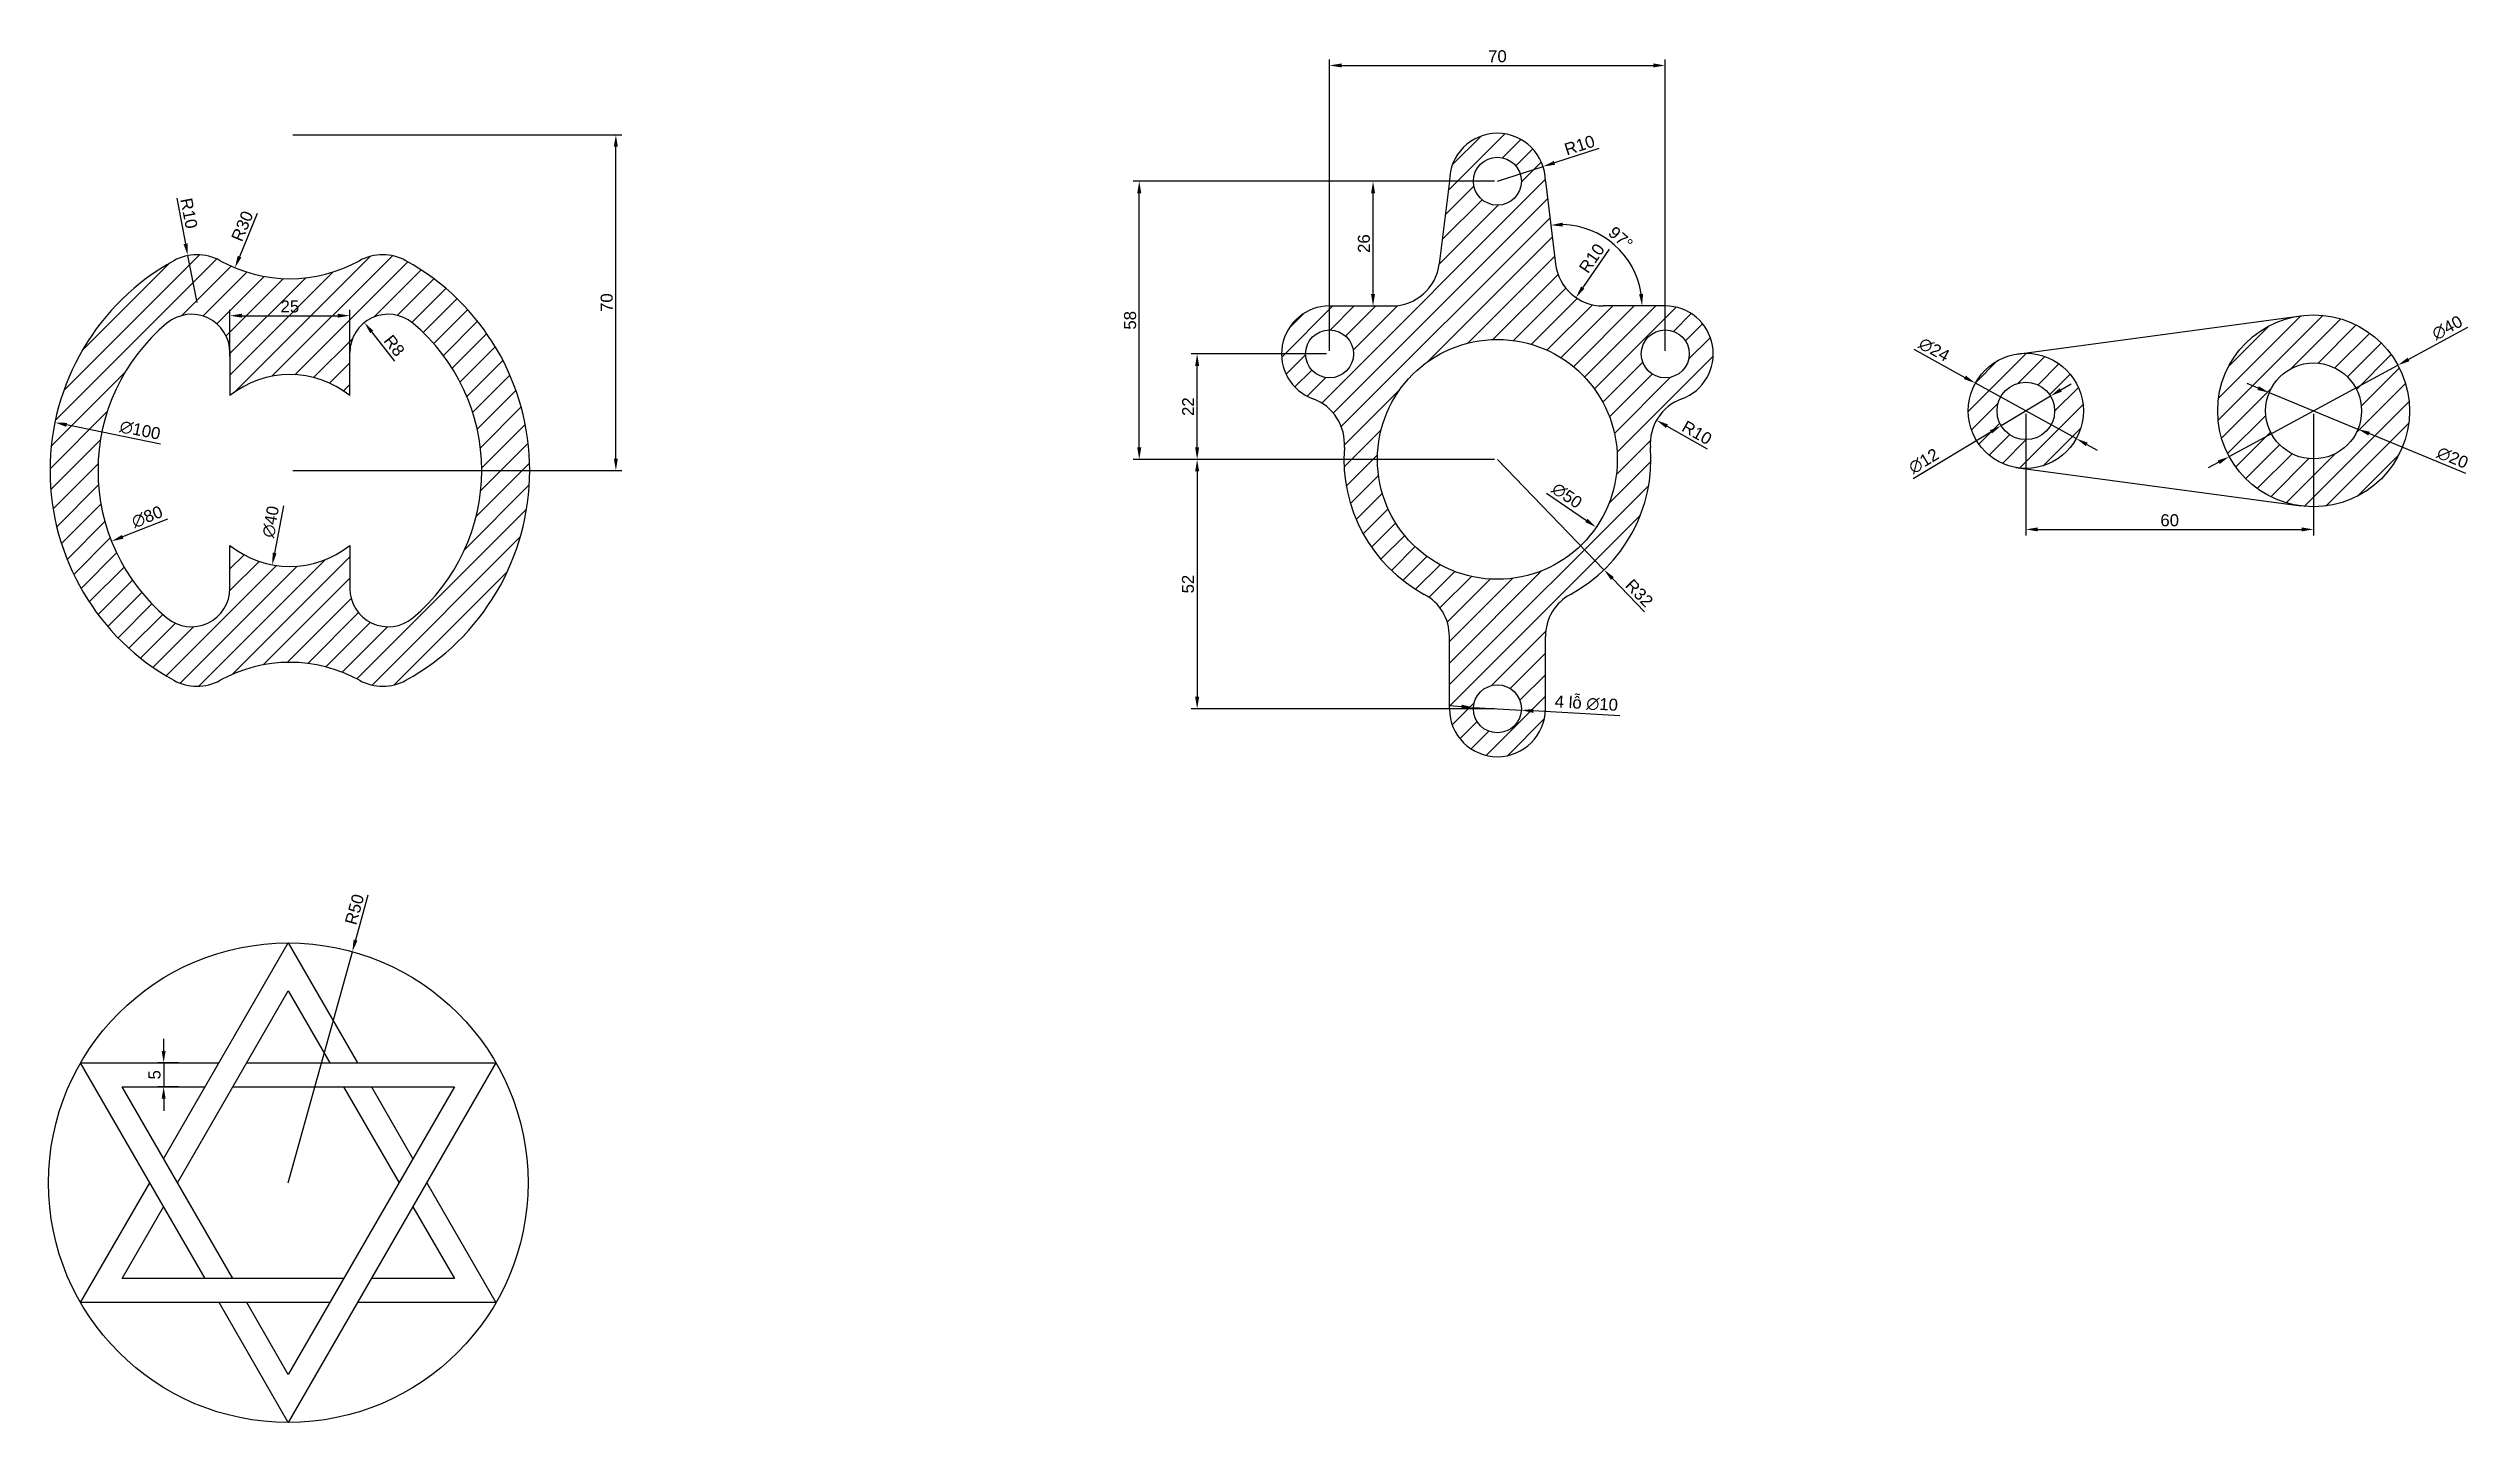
# Model space of a CAD drawing. Header units: millimetres. Extents: x 1649 to 2154, y 3749 to 4036.
import ezdxf

# ---------------------------------------------------------------- set-up
doc = ezdxf.new("R2010")
doc.units = ezdxf.units.MM
doc.styles.get("Standard").update_dxf_attribs({"font": 'arial.ttf'})
doc.dimstyles.new('ISO-25', dxfattribs={"dimtxt": 2.5, "dimasz": 2.5, "dimexe": 1.25, "dimexo": 0.625, "dimtad": 1, "dimtxsty": 'Standard', "dimcen": 2.5, "dimadec": 0, "dimazin": 0, "dimtfac": 1, "dimtmove": 0, "dimatfit": 3, "dimfxl": 0, "dimarcsym": 0})

# ---------------------------------------------------------------- blocks, each defined once
blk = doc.blocks.new('*D1')
at = {"color": 0, "lineweight": -2, "transparency": 16777216}
blk.add_line((1692.52, 4001.47), (1688.81, 3992.49), dxfattribs=at)
at = {"color": 0, "transparency": 16777216}
blk.add_solid([(1688.43, 3992.65), (1689.2, 3992.33), (1687.86, 3990.18)], dxfattribs=at)
at = {"layer": 'Defpoints', "color": 0, "transparency": 16777216}
for p in [(1699.31, 4017.91), (1687.86, 3990.18)]:
    blk.add_point(p, dxfattribs=at)
at = {"color": 0, "transparency": 16777216, "insert": (1689.39, 3998.86), "char_height": 2.5, "attachment_point": 5, "rotation": 67.5562}
blk.add_mtext('R30', dxfattribs=at)
blk = doc.blocks.new('*D2')
at = {"color": 0, "lineweight": -2, "transparency": 16777216}
for p, q in [((1675.71, 4004.71), (1677.56, 3995.18)), ((1679.95, 3982.91), (1678.04, 3992.72))]:
    blk.add_line(p, q, dxfattribs=at)
at = {"color": 0, "transparency": 16777216}
blk.add_solid([(1677.97, 3995.26), (1677.15, 3995.1), (1678.04, 3992.72)], dxfattribs=at)
at = {"layer": 'Defpoints', "color": 0, "transparency": 16777216}
for p in [(1678.04, 3992.72), (1679.95, 3982.91)]:
    blk.add_point(p, dxfattribs=at)
at = {"color": 0, "transparency": 16777216, "insert": (1678.26, 4001.54), "char_height": 2.5, "attachment_point": 5, "rotation": 281.005}
blk.add_mtext('R10', dxfattribs=at)
blk = doc.blocks.new('*D3')
at = {"color": 0, "lineweight": -2, "transparency": 16777216}
blk.add_line((1721.23, 3970.69), (1716.4, 3976.79), dxfattribs=at)
at = {"color": 0, "transparency": 16777216}
blk.add_solid([(1716.72, 3977.05), (1716.07, 3976.53), (1714.85, 3978.75)], dxfattribs=at)
at = {"layer": 'Defpoints', "color": 0, "transparency": 16777216}
for p in [(1714.85, 3978.75), (1719.81, 3972.48)]:
    blk.add_point(p, dxfattribs=at)
at = {"color": 0, "transparency": 16777216, "insert": (1721.08, 3973.94), "char_height": 2.5, "attachment_point": 5, "rotation": 308.3639}
blk.add_mtext('R8', dxfattribs=at)
blk = doc.blocks.new('*D4')
at = {"color": 0, "lineweight": -2, "transparency": 16777216}
for p, q in [((1686.81, 3971.67), (1686.81, 3981.44)), ((1711.81, 3971.67), (1711.81, 3981.44)), ((1689.31, 3980.19), (1709.31, 3980.19))]:
    blk.add_line(p, q, dxfattribs=at)
at = {"color": 0, "transparency": 16777216}
for points in [[(1689.31, 3980.61), (1689.31, 3979.78), (1686.81, 3980.19)], [(1709.31, 3980.61), (1709.31, 3979.78), (1711.81, 3980.19)]]:
    blk.add_solid(points, dxfattribs=at)
at = {"layer": 'Defpoints', "color": 0, "transparency": 16777216}
for p in [(1711.81, 3980.19), (1686.81, 3971.04), (1711.81, 3971.04)]:
    blk.add_point(p, dxfattribs=at)
at = {"color": 0, "transparency": 16777216, "insert": (1699.31, 3982.1), "char_height": 2.5, "attachment_point": 5}
blk.add_mtext('25', dxfattribs=at)
blk = doc.blocks.new('*D5')
at = {"color": 0, "lineweight": -2, "transparency": 16777216}
for p, q in [((1699.94, 4017.91), (1768.53, 4017.91)), ((1767.28, 3950.41), (1767.28, 4015.41)), ((1699.94, 3947.91), (1768.53, 3947.91))]:
    blk.add_line(p, q, dxfattribs=at)
at = {"color": 0, "transparency": 16777216}
for points in [[(1766.86, 4015.41), (1767.7, 4015.41), (1767.28, 4017.91)], [(1766.86, 3950.41), (1767.7, 3950.41), (1767.28, 3947.91)]]:
    blk.add_solid(points, dxfattribs=at)
at = {"layer": 'Defpoints', "color": 0, "transparency": 16777216}
for p in [(1699.31, 4017.91), (1767.28, 4017.91), (1699.31, 3947.91)]:
    blk.add_point(p, dxfattribs=at)
at = {"color": 0, "transparency": 16777216, "insert": (1765.38, 3982.91), "char_height": 2.5, "attachment_point": 5, "rotation": 90}
blk.add_mtext('70', dxfattribs=at)
blk = doc.blocks.new('*D6')
at = {"color": 0, "lineweight": -2, "transparency": 16777216}
blk.add_line((1697.95, 3940.57), (1696.12, 3930.7), dxfattribs=at)
at = {"color": 0, "transparency": 16777216}
blk.add_solid([(1695.71, 3930.78), (1696.53, 3930.62), (1695.66, 3928.24)], dxfattribs=at)
at = {"layer": 'Defpoints', "color": 0, "transparency": 16777216}
for p in [(1702.96, 3967.57), (1695.66, 3928.24)]:
    blk.add_point(p, dxfattribs=at)
at = {"color": 0, "transparency": 16777216, "insert": (1695.33, 3937.23), "char_height": 2.5, "attachment_point": 5, "rotation": 79.4943}
blk.add_mtext('∅40', dxfattribs=at)
blk = doc.blocks.new('*D7')
at = {"color": 0, "lineweight": -2, "transparency": 16777216}
blk.add_line((1673.79, 3937.78), (1664.45, 3934.08), dxfattribs=at)
at = {"color": 0, "transparency": 16777216}
blk.add_solid([(1664.3, 3934.47), (1664.61, 3933.69), (1662.13, 3933.16)], dxfattribs=at)
at = {"layer": 'Defpoints', "color": 0, "transparency": 16777216}
for p in [(1736.49, 3962.65), (1662.13, 3933.16)]:
    blk.add_point(p, dxfattribs=at)
at = {"color": 0, "transparency": 16777216, "insert": (1669.56, 3938.23), "char_height": 2.5, "attachment_point": 5, "rotation": 21.6336}
blk.add_mtext('∅80', dxfattribs=at)
blk = doc.blocks.new('*D8')
at = {"color": 0, "lineweight": -2, "transparency": 16777216}
blk.add_line((1672.33, 3953.42), (1652.77, 3957.42), dxfattribs=at)
at = {"color": 0, "transparency": 16777216}
blk.add_solid([(1652.86, 3957.83), (1652.69, 3957.01), (1650.32, 3957.92)], dxfattribs=at)
at = {"layer": 'Defpoints', "color": 0, "transparency": 16777216}
for p in [(1650.32, 3957.92), (1748.3, 3937.9)]:
    blk.add_point(p, dxfattribs=at)
at = {"color": 0, "transparency": 16777216, "insert": (1668.08, 3956.3), "char_height": 2.5, "attachment_point": 5, "rotation": 348.4506}
blk.add_mtext('∅100', dxfattribs=at)
blk = doc.blocks.new('*D9')
at = {"color": 0, "lineweight": -2, "transparency": 16777216}
blk.add_arc((1964.28, 3982.22), 16.96, 8.4512, 88.5488, dxfattribs=at)
at = {"color": 0, "transparency": 16777216}
for points in [[(1964.73, 3998.77), (1964.69, 3999.6), (1962.21, 3999.06)], [(1981.47, 3984.75), (1980.64, 3984.69), (1981.24, 3982.22)]]:
    blk.add_solid(points, dxfattribs=at)
at = {"layer": 'Defpoints', "color": 0, "transparency": 16777216}
for p in [(1961.09, 4008.22), (1978.61, 3991.3), (1963.2, 3991), (1973.12, 3982.22), (1986.09, 3982.22)]:
    blk.add_point(p, dxfattribs=at)
at = {"color": 0, "transparency": 16777216, "insert": (1976.78, 3996.35), "char_height": 2.5, "attachment_point": 5, "rotation": 318.5}
blk.add_mtext('97°', dxfattribs=at)
blk = doc.blocks.new('*D10')
at = {"color": 0, "lineweight": -2, "transparency": 16777216}
blk.add_line((1974.38, 3994.05), (1968.88, 3986.04), dxfattribs=at)
at = {"color": 0, "transparency": 16777216}
blk.add_solid([(1968.54, 3986.28), (1969.22, 3985.8), (1967.47, 3983.98)], dxfattribs=at)
at = {"layer": 'Defpoints', "color": 0, "transparency": 16777216}
for p in [(1973.12, 3992.22), (1967.47, 3983.98)]:
    blk.add_point(p, dxfattribs=at)
at = {"color": 0, "transparency": 16777216, "insert": (1970.77, 3992.15), "char_height": 2.5, "attachment_point": 5, "rotation": 55.5323}
blk.add_mtext('R10', dxfattribs=at)
blk = doc.blocks.new('*D11')
at = {"color": 0, "lineweight": -2, "transparency": 16777216}
blk.add_line((1994.89, 3952.35), (1986.44, 3957.15), dxfattribs=at)
at = {"color": 0, "transparency": 16777216}
blk.add_solid([(1986.65, 3957.51), (1986.23, 3956.78), (1984.27, 3958.38)], dxfattribs=at)
at = {"layer": 'Defpoints', "color": 0, "transparency": 16777216}
for p in [(1984.27, 3958.38), (1992.96, 3953.44)]:
    blk.add_point(p, dxfattribs=at)
at = {"color": 0, "transparency": 16777216, "insert": (1992.69, 3955.78), "char_height": 2.5, "attachment_point": 5, "rotation": 330.4095}
blk.add_mtext('R10', dxfattribs=at)
blk = doc.blocks.new('*D12')
at = {"color": 0, "lineweight": -2, "transparency": 16777216}
for p, q in [((1972.23, 4015.03), (1962.98, 4012.05)), ((1951.09, 4008.22), (1960.6, 4011.29))]:
    blk.add_line(p, q, dxfattribs=at)
at = {"color": 0, "transparency": 16777216}
blk.add_solid([(1962.86, 4012.45), (1963.11, 4011.66), (1960.6, 4011.29)], dxfattribs=at)
at = {"layer": 'Defpoints', "color": 0, "transparency": 16777216}
for p in [(1951.09, 4008.22), (1960.6, 4011.29)]:
    blk.add_point(p, dxfattribs=at)
at = {"color": 0, "transparency": 16777216, "insert": (1968.22, 4015.73), "char_height": 2.5, "attachment_point": 5, "rotation": 17.8408}
blk.add_mtext('R10', dxfattribs=at)
blk = doc.blocks.new('*D13')
at = {"color": 0, "lineweight": -2, "transparency": 16777216}
for p, q in [((1943.6, 3898.66), (1941.1, 3898.81)), ((1946.09, 3898.52), (1956.08, 3897.93)), ((1976.61, 3896.72), (1958.57, 3897.78))]:
    blk.add_line(p, q, dxfattribs=at)
at = {"color": 0, "transparency": 16777216}
for points in [[(1943.62, 3899.08), (1943.57, 3898.25), (1946.09, 3898.52)], [(1958.6, 3898.2), (1958.55, 3897.37), (1956.08, 3897.93)]]:
    blk.add_solid(points, dxfattribs=at)
at = {"layer": 'Defpoints', "color": 0, "transparency": 16777216}
for p in [(1946.09, 3898.52), (1956.08, 3897.93)]:
    blk.add_point(p, dxfattribs=at)
at = {"color": 0, "transparency": 16777216, "insert": (1969.63, 3899.33), "char_height": 2.5, "attachment_point": 5, "rotation": 356.6377}
blk.add_mtext('4 lỗ ∅10', dxfattribs=at)
blk = doc.blocks.new('*D14')
at = {"color": 0, "lineweight": -2, "transparency": 16777216}
blk.add_line((1961.35, 3943.17), (1969.63, 3937.48), dxfattribs=at)
at = {"color": 0, "transparency": 16777216}
blk.add_solid([(1969.87, 3937.83), (1969.4, 3937.14), (1971.69, 3936.07)], dxfattribs=at)
at = {"layer": 'Defpoints', "color": 0, "transparency": 16777216}
for p in [(1930.48, 3964.38), (1971.69, 3936.07)]:
    blk.add_point(p, dxfattribs=at)
at = {"color": 0, "transparency": 16777216, "insert": (1965.58, 3942.66), "char_height": 2.5, "attachment_point": 5, "rotation": 325.5189}
blk.add_mtext('∅50', dxfattribs=at)
blk = doc.blocks.new('*D15')
at = {"color": 0, "lineweight": -2, "transparency": 16777216}
for p, q in [((1951.09, 3950.22), (1973.31, 3927.2)), ((1981.79, 3918.43), (1975.05, 3925.41))]:
    blk.add_line(p, q, dxfattribs=at)
at = {"color": 0, "transparency": 16777216}
blk.add_solid([(1975.35, 3925.69), (1974.75, 3925.12), (1973.31, 3927.2)], dxfattribs=at)
at = {"layer": 'Defpoints', "color": 0, "transparency": 16777216}
for p in [(1951.09, 3950.22), (1973.31, 3927.2)]:
    blk.add_point(p, dxfattribs=at)
at = {"color": 0, "transparency": 16777216, "insert": (1980.66, 3922.34), "char_height": 2.5, "attachment_point": 5, "rotation": 314.0004}
blk.add_mtext('R32', dxfattribs=at)
blk = doc.blocks.new('*D16')
at = {"color": 0, "lineweight": -2, "transparency": 16777216}
for p, q in [((1950.46, 3950.22), (1887.23, 3950.22)), ((1888.48, 3947.72), (1888.48, 3900.72)), ((1950.46, 3898.22), (1887.23, 3898.22))]:
    blk.add_line(p, q, dxfattribs=at)
at = {"color": 0, "transparency": 16777216}
for points in [[(1888.06, 3947.72), (1888.9, 3947.72), (1888.48, 3950.22)], [(1888.06, 3900.72), (1888.9, 3900.72), (1888.48, 3898.22)]]:
    blk.add_solid(points, dxfattribs=at)
at = {"layer": 'Defpoints', "color": 0, "transparency": 16777216}
for p in [(1951.09, 3950.22), (1888.48, 3898.22), (1951.09, 3898.22)]:
    blk.add_point(p, dxfattribs=at)
at = {"color": 0, "transparency": 16777216, "insert": (1886.58, 3924.22), "char_height": 2.5, "attachment_point": 5, "rotation": 90}
blk.add_mtext('52', dxfattribs=at)
blk = doc.blocks.new('*D17')
at = {"color": 0, "lineweight": -2, "transparency": 16777216}
for p, q in [((1915.46, 3972.22), (1887.23, 3972.22)), ((1888.48, 3952.72), (1888.48, 3969.72)), ((1950.46, 3950.22), (1887.23, 3950.22))]:
    blk.add_line(p, q, dxfattribs=at)
at = {"color": 0, "transparency": 16777216}
for points in [[(1888.06, 3969.72), (1888.9, 3969.72), (1888.48, 3972.22)], [(1888.06, 3952.72), (1888.9, 3952.72), (1888.48, 3950.22)]]:
    blk.add_solid(points, dxfattribs=at)
at = {"layer": 'Defpoints', "color": 0, "transparency": 16777216}
for p in [(1888.48, 3972.22), (1916.09, 3972.22), (1951.09, 3950.22)]:
    blk.add_point(p, dxfattribs=at)
at = {"color": 0, "transparency": 16777216, "insert": (1886.6, 3961.22), "char_height": 2.5, "attachment_point": 5, "rotation": 90}
blk.add_mtext('22', dxfattribs=at)
blk = doc.blocks.new('*D18')
at = {"color": 0, "lineweight": -2, "transparency": 16777216}
for p, q in [((1950.46, 4008.22), (1923.91, 4008.22)), ((1925.16, 3984.72), (1925.16, 4005.72)), ((1920.31, 3982.22), (1926.41, 3982.22))]:
    blk.add_line(p, q, dxfattribs=at)
at = {"color": 0, "transparency": 16777216}
for points in [[(1924.74, 4005.72), (1925.58, 4005.72), (1925.16, 4008.22)], [(1924.74, 3984.72), (1925.58, 3984.72), (1925.16, 3982.22)]]:
    blk.add_solid(points, dxfattribs=at)
at = {"layer": 'Defpoints', "color": 0, "transparency": 16777216}
for p in [(1925.16, 4008.22), (1951.09, 4008.22), (1919.68, 3982.22)]:
    blk.add_point(p, dxfattribs=at)
at = {"color": 0, "transparency": 16777216, "insert": (1923.26, 3995.22), "char_height": 2.5, "attachment_point": 5, "rotation": 90}
blk.add_mtext('26', dxfattribs=at)
blk = doc.blocks.new('*D19')
at = {"color": 0, "lineweight": -2, "transparency": 16777216}
for p, q in [((1916.09, 3972.85), (1916.09, 4033.61)), ((1918.59, 4032.36), (1983.59, 4032.36)), ((1986.09, 3972.85), (1986.09, 4033.61))]:
    blk.add_line(p, q, dxfattribs=at)
at = {"color": 0, "transparency": 16777216}
for points in [[(1918.59, 4032.78), (1918.59, 4031.95), (1916.09, 4032.36)], [(1983.59, 4032.78), (1983.59, 4031.95), (1986.09, 4032.36)]]:
    blk.add_solid(points, dxfattribs=at)
at = {"layer": 'Defpoints', "color": 0, "transparency": 16777216}
for p in [(1986.09, 4032.36), (1916.09, 3972.22), (1986.09, 3972.22)]:
    blk.add_point(p, dxfattribs=at)
at = {"color": 0, "transparency": 16777216, "insert": (1951.09, 4034.27), "char_height": 2.5, "attachment_point": 5}
blk.add_mtext('70', dxfattribs=at)
blk = doc.blocks.new('*D20')
at = {"color": 0, "lineweight": -2, "transparency": 16777216}
for p, q in [((1950.46, 4008.22), (1875.16, 4008.22)), ((1876.41, 3952.72), (1876.41, 4005.72)), ((1950.46, 3950.22), (1875.16, 3950.22))]:
    blk.add_line(p, q, dxfattribs=at)
at = {"color": 0, "transparency": 16777216}
for points in [[(1875.99, 4005.72), (1876.83, 4005.72), (1876.41, 4008.22)], [(1875.99, 3952.72), (1876.83, 3952.72), (1876.41, 3950.22)]]:
    blk.add_solid(points, dxfattribs=at)
at = {"layer": 'Defpoints', "color": 0, "transparency": 16777216}
for p in [(1876.41, 4008.22), (1951.09, 4008.22), (1951.09, 3950.22)]:
    blk.add_point(p, dxfattribs=at)
at = {"color": 0, "transparency": 16777216, "insert": (1874.51, 3979.22), "char_height": 2.5, "attachment_point": 5, "rotation": 90}
blk.add_mtext('58', dxfattribs=at)
blk = doc.blocks.new('*D21')
at = {"color": 0, "lineweight": -2, "transparency": 16777216}
for p, q in [((2061.26, 3959.71), (2061.26, 3934.37)), ((2121.26, 3959.71), (2121.26, 3934.37)), ((2063.76, 3935.62), (2118.76, 3935.62))]:
    blk.add_line(p, q, dxfattribs=at)
at = {"color": 0, "transparency": 16777216}
for points in [[(2063.76, 3936.04), (2063.76, 3935.21), (2061.26, 3935.62)], [(2118.76, 3936.04), (2118.76, 3935.21), (2121.26, 3935.62)]]:
    blk.add_solid(points, dxfattribs=at)
at = {"layer": 'Defpoints', "color": 0, "transparency": 16777216}
for p in [(2061.26, 3960.34), (2121.26, 3960.34), (2121.26, 3935.62)]:
    blk.add_point(p, dxfattribs=at)
at = {"color": 0, "transparency": 16777216, "insert": (2091.26, 3937.52), "char_height": 2.5, "attachment_point": 5}
blk.add_mtext('60', dxfattribs=at)
blk = doc.blocks.new('*D22')
at = {"color": 0, "lineweight": -2, "transparency": 16777216}
for p, q in [((2068.55, 3964.72), (2070.69, 3966)), ((2066.41, 3963.43), (2056.12, 3957.25)), ((2037.78, 3946.24), (2053.98, 3955.96))]:
    blk.add_line(p, q, dxfattribs=at)
at = {"color": 0, "transparency": 16777216}
for points in [[(2068.33, 3965.07), (2068.76, 3964.36), (2066.41, 3963.43)], [(2053.76, 3956.32), (2054.19, 3955.61), (2056.12, 3957.25)]]:
    blk.add_solid(points, dxfattribs=at)
at = {"layer": 'Defpoints', "color": 0, "transparency": 16777216}
for p in [(2066.41, 3963.43), (2056.12, 3957.25)]:
    blk.add_point(p, dxfattribs=at)
at = {"color": 0, "transparency": 16777216, "insert": (2039.99, 3949.86), "char_height": 2.5, "attachment_point": 5, "rotation": 30.9862}
blk.add_mtext('∅12', dxfattribs=at)
blk = doc.blocks.new('*D23')
at = {"color": 0, "lineweight": -2, "transparency": 16777216}
for p, q in [((2037.89, 3973.19), (2048.56, 3967.33)), ((2071.78, 3954.56), (2050.75, 3966.12)), ((2073.97, 3953.35), (2076.16, 3952.15))]:
    blk.add_line(p, q, dxfattribs=at)
at = {"color": 0, "transparency": 16777216}
for points in [[(2048.76, 3967.69), (2048.36, 3966.96), (2050.75, 3966.12)], [(2074.17, 3953.72), (2073.77, 3952.99), (2071.78, 3954.56)]]:
    blk.add_solid(points, dxfattribs=at)
at = {"layer": 'Defpoints', "color": 0, "transparency": 16777216}
for p in [(2050.75, 3966.12), (2071.78, 3954.56)]:
    blk.add_point(p, dxfattribs=at)
at = {"color": 0, "transparency": 16777216, "insert": (2042.14, 3973.1), "char_height": 2.5, "attachment_point": 5, "rotation": 331.1921}
blk.add_mtext('∅24', dxfattribs=at)
blk = doc.blocks.new('*D24')
at = {"color": 0, "lineweight": -2, "transparency": 16777216}
for p, q in [((2109.7, 3965.09), (2107.39, 3966.04)), ((2112.01, 3964.14), (2130.51, 3956.54)), ((2152.98, 3947.31), (2132.83, 3955.59))]:
    blk.add_line(p, q, dxfattribs=at)
at = {"color": 0, "transparency": 16777216}
for points in [[(2109.86, 3965.47), (2109.54, 3964.7), (2112.01, 3964.14)], [(2132.98, 3955.98), (2132.67, 3955.21), (2130.51, 3956.54)]]:
    blk.add_solid(points, dxfattribs=at)
at = {"layer": 'Defpoints', "color": 0, "transparency": 16777216}
for p in [(2112.01, 3964.14), (2130.51, 3956.54)]:
    blk.add_point(p, dxfattribs=at)
at = {"color": 0, "transparency": 16777216, "insert": (2150.24, 3950.57), "char_height": 2.5, "attachment_point": 5, "rotation": 337.6714}
blk.add_mtext('∅20', dxfattribs=at)
blk = doc.blocks.new('*D25')
at = {"color": 0, "lineweight": -2, "transparency": 16777216}
for p, q in [((2153.38, 3977.74), (2141.05, 3971.06)), ((2103.68, 3950.81), (2138.85, 3969.86)), ((2101.48, 3949.62), (2099.28, 3948.43))]:
    blk.add_line(p, q, dxfattribs=at)
at = {"color": 0, "transparency": 16777216}
for points in [[(2140.85, 3971.42), (2141.25, 3970.69), (2138.85, 3969.86)], [(2101.28, 3949.99), (2101.68, 3949.26), (2103.68, 3950.81)]]:
    blk.add_solid(points, dxfattribs=at)
at = {"layer": 'Defpoints', "color": 0, "transparency": 16777216}
for p in [(2138.85, 3969.86), (2103.68, 3950.81)]:
    blk.add_point(p, dxfattribs=at)
at = {"color": 0, "transparency": 16777216, "insert": (2149.13, 3977.67), "char_height": 2.5, "attachment_point": 5, "rotation": 28.441}
blk.add_mtext('∅40', dxfattribs=at)
blk = doc.blocks.new('*D26')
at = {"color": 0, "lineweight": -2, "transparency": 16777216}
for p, q in [((1673, 3826.9), (1673, 3829.4)), ((1676.12, 3824.4), (1671.75, 3824.4)), ((1673, 3824.4), (1673, 3819.4)), ((1676.12, 3819.4), (1671.75, 3819.4)), ((1673, 3816.9), (1673, 3814.4))]:
    blk.add_line(p, q, dxfattribs=at)
at = {"color": 0, "transparency": 16777216}
for points in [[(1672.58, 3826.9), (1673.41, 3826.9), (1673, 3824.4)], [(1672.58, 3816.9), (1673.41, 3816.9), (1673, 3819.4)]]:
    blk.add_solid(points, dxfattribs=at)
at = {"layer": 'Defpoints', "color": 0, "transparency": 16777216}
for p in [(1676.75, 3824.4), (1673, 3819.4), (1676.75, 3819.4)]:
    blk.add_point(p, dxfattribs=at)
at = {"color": 0, "transparency": 16777216, "insert": (1671.1, 3821.9), "char_height": 2.5, "attachment_point": 5, "rotation": 90}
blk.add_mtext('5', dxfattribs=at)
blk = doc.blocks.new('*D27')
at = {"color": 0, "lineweight": -2, "transparency": 16777216}
for p, q in [((1715.6, 3859.35), (1713, 3849.99)), ((1698.98, 3799.4), (1712.34, 3847.58))]:
    blk.add_line(p, q, dxfattribs=at)
at = {"color": 0, "transparency": 16777216}
blk.add_solid([(1712.6, 3850.1), (1713.41, 3849.88), (1712.34, 3847.58)], dxfattribs=at)
at = {"layer": 'Defpoints', "color": 0, "transparency": 16777216}
for p in [(1712.34, 3847.58), (1698.98, 3799.4)]:
    blk.add_point(p, dxfattribs=at)
at = {"color": 0, "transparency": 16777216, "insert": (1712.8, 3856.39), "char_height": 2.5, "attachment_point": 5, "rotation": 74.5044}
blk.add_mtext('R50', dxfattribs=at)

msp = doc.modelspace()

# ---------------------------------------------------------------- hatches: boundary and pattern name
h = msp.add_hatch()
h.set_pattern_fill('ANSI31', color=256)
h.paths.add_polyline_path([(1963.199, 3991.004), (1961.085, 4008.223, 1), (1941.085, 4008.223), (1938.971, 3991.004, -0.3788661), (1929.045, 3982.223), (1916.085, 3982.223, 0.8382828), (1912.647, 3962.832, -0.3359842), (1919.179, 3952.675, 0.2960196), (1935.847, 3922.084, -0.2752727), (1941.085, 3913.29), (1941.085, 3898.223, 1), (1961.085, 3898.223), (1961.085, 3913.29, -0.2752727), (1966.323, 3922.084, 0.2960196), (1982.991, 3952.675, -0.3359842), (1989.523, 3962.832, 0.8382828), (1986.085, 3982.223), (1973.125, 3982.223, -0.3788661)])
h.paths.add_polyline_path([(1976.085, 3950.223, -1), (1926.085, 3950.223, -1)], flags=16)
h.paths.add_polyline_path([(1946.085, 4008.223, -1), (1956.085, 4008.223, -1)], flags=16)
h.paths.add_polyline_path([(1991.085, 3972.223, -1), (1981.085, 3972.223, -1)], flags=16)
h.paths.add_polyline_path([(1921.085, 3972.223, -1), (1911.085, 3972.223, -1)], flags=16)
h.paths.add_polyline_path([(1956.085, 3898.223, -1), (1946.085, 3898.223, -1)], flags=16)
h = msp.add_hatch()
h.set_pattern_fill('ANSI31', color=256)
h.paths.add_polyline_path([(1723.517, 3991.657, 0.2581989), (1713.834, 3991.657, -0.2581989), (1684.787, 3991.657, 0.2581989), (1675.105, 3991.657, 0.5895738), (1675.105, 3904.157, 0.2581989), (1684.787, 3904.157, -0.2581989), (1713.834, 3904.157, 0.2581989), (1723.517, 3904.157, 0.5895738)])
h.paths.add_polyline_path([(1673.686, 3978.621, -0.6360797), (1686.811, 3972.478), (1686.811, 3963.519, -0.3510004), (1711.811, 3963.519), (1711.811, 3972.478, -0.6360797), (1724.936, 3978.621, -0.4680252), (1724.936, 3917.193, -0.6360797), (1711.811, 3923.336), (1711.811, 3932.294, -0.3510004), (1686.811, 3932.294), (1686.811, 3923.336, -0.6360797), (1673.686, 3917.193, -0.4680252)], flags=16)
h = msp.add_hatch()
h.set_pattern_fill('ANSI31', color=256)
h.set_pattern_definition([(45, (-88.6923, -9.7087), (-2.245064, 2.245064), [])])
h.paths.add_polyline_path([(2059.188, 3948.52), (2060.135, 3948.393, 0.442033), (2073.262, 3960.34, 0.447849), (2059.904, 3972.262), (2059.421, 3972.197, 0.3697695), (2049.262, 3960.34, 0.3641934)])
h.paths.add_polyline_path([(2055.262, 3960.34, -1), (2067.262, 3960.34, -1)], flags=16)
h.paths.add_polyline_path([(2141.262, 3960.34, 1), (2101.262, 3960.34, 1)])
h.paths.add_polyline_path([(2111.262, 3960.34, -1), (2131.262, 3960.34, -1)], flags=16)

# ---------------------------------------------------------------- linework, layer by layer
for p, q in [((1941.085, 4008.223), (1938.971, 3991.004)), ((1961.085, 4008.223), (1963.199, 3991.004)), ((1916.085, 3982.223), (1929.045, 3982.223)), ((1986.085, 3982.223), (1973.125, 3982.223)), ((2059.421, 3972.197), (2118.595, 3980.161)), ((2059.188, 3948.52), (2118.592, 3940.519)), ((1941.085, 3898.223), (1941.085, 3913.29)), ((1961.085, 3898.223), (1961.085, 3913.29)), ((1672.998, 3804.401), (1698.979, 3849.401)), ((1698.979, 3849.401), (1713.412, 3824.401)), ((1675.885, 3799.401), (1698.979, 3839.401)), ((1698.979, 3839.401), (1707.639, 3824.401)), ((1655.677, 3824.401), (1684.545, 3824.401)), ((1681.658, 3779.401), (1655.677, 3824.401)), ((1690.318, 3824.401), (1742.28, 3824.401)), ((1742.28, 3824.401), (1698.979, 3749.401)), ((1664.338, 3819.401), (1681.658, 3819.401)), ((1687.432, 3779.401), (1664.338, 3819.401)), ((1687.432, 3819.401), (1733.62, 3819.401)), ((1733.62, 3819.401), (1698.979, 3759.401)), ((1710.526, 3819.401), (1722.073, 3799.401)), ((1716.299, 3819.401), (1724.959, 3804.401)), ((1655.677, 3774.401), (1670.111, 3799.401)), ((1727.846, 3799.401), (1742.28, 3774.401)), ((1664.338, 3779.401), (1672.998, 3794.401)), ((1724.959, 3794.401), (1733.62, 3779.401)), ((1710.526, 3779.401), (1664.338, 3779.401)), ((1733.62, 3779.401), (1716.299, 3779.401)), ((1707.639, 3774.401), (1655.677, 3774.401)), ((1698.979, 3749.401), (1684.545, 3774.401)), ((1698.979, 3759.401), (1690.318, 3774.401)), ((1742.28, 3774.401), (1713.412, 3774.401))]:
    msp.add_line(p, q)
for points in [[(1686.811, 3972.907), (1686.811, 3963.519)], [(1711.811, 3963.519), (1711.811, 3972.907)], [(1686.811, 3922.907), (1686.811, 3932.294)], [(1711.811, 3932.294), (1711.811, 3922.907)]]:
    msp.add_lwpolyline(points)
for centre, radius in [((1951.085, 4008.223), 5), ((1951.085, 4008.223), 5), ((1916.085, 3972.223), 5), ((1986.085, 3972.223), 5), ((2121.262, 3960.34), 20), ((1951.085, 3950.223), 25), ((2061.262, 3960.34), 12), ((2061.262, 3960.34), 6), ((2121.262, 3960.34), 10), ((1951.085, 3898.223), 5), ((1698.979, 3799.401), 50)]:
    msp.add_circle(centre, radius)
for centre, radius, start, end in [((1951.085, 4008.223), 10, 0, 180), ((1699.311, 3947.907), 50, 118.95502, 241.04498), ((1679.946, 3982.907), 10, 61.04498, 118.95502), ((1699.311, 4017.907), 30, 241.04498, 298.95502), ((1718.676, 3982.907), 10, 61.04498, 118.95502), ((1699.311, 3947.907), 50, 298.95502, 61.04498), ((1929.045, 3992.223), 10, 270, 353), ((1973.125, 3992.223), 10, 187, 270), ((1916.085, 3972.223), 10, 90, 249.8901), ((1986.085, 3972.223), 10, 290.1099, 90), ((1699.311, 3947.907), 40, 129.83844, 230.16156), ((1678.811, 3972.478), 8, 0, 129.83844), ((1719.811, 3972.478), 8, 50.16156, 180), ((1699.311, 3947.907), 40, 309.83844, 50.16156), ((1699.311, 3947.907), 20, 51.31781, 128.68219), ((1909.209, 3953.442), 10, 355.60396, 69.8901), ((1992.962, 3953.442), 10, 110.1099, 184.39604), ((1951.085, 3950.223), 32, 175.60396, 241.56311), ((1951.085, 3950.223), 32, 298.43689, 4.39604), ((1699.311, 3947.907), 20, 231.31781, 308.68219), ((1678.811, 3923.336), 8, 230.16156, 0), ((1719.811, 3923.336), 8, 180, 309.83844), ((1931.085, 3913.29), 10, 0, 61.56311), ((1971.085, 3913.29), 10, 118.43689, 180), ((1699.311, 3877.907), 30, 61.04498, 118.95502), ((1679.946, 3912.907), 10, 241.04498, 298.95502), ((1718.676, 3912.907), 10, 241.04498, 298.95502), ((1951.085, 3898.223), 10, 180, 0)]:
    msp.add_arc(centre, radius, start, end)

# ---------------------------------------------------------------- dimensions: what is measured, and where the dimension line sits
for base, p1, p2, picture, middle in [((1986.085, 4032.365), (1916.085, 3972.223), (1986.085, 3972.223), '*D19', (1951.085, 4034.266)), ((1711.811, 3980.195), (1686.811, 3971.041), (1711.811, 3971.041), '*D4', (1699.311, 3982.096)), ((2121.262, 3935.623), (2061.262, 3960.34), (2121.262, 3960.34), '*D21', (2091.262, 3937.524))]:
    dim = msp.add_linear_dim(base=base, p1=p1, p2=p2, dimstyle='ISO-25')
    dim.commit()
    dim.dimension.update_dxf_attribs({"geometry": picture, "text_midpoint": middle})
for center, mpoint, picture, middle in [((1699.311, 4017.907), (1687.857, 3990.179), '*D1', (1691.144, 3998.135)), ((1973.125, 3992.223), (1967.465, 3983.978), '*D10', (1972.337, 3991.075)), ((1719.811, 3972.478), (1714.846, 3978.751), '*D3', (1719.589, 3972.758)), ((1992.962, 3953.442), (1984.266, 3958.38), '*D11', (1991.751, 3954.129))]:
    dim = msp.add_radius_dim(center=center, mpoint=mpoint, dimstyle='ISO-25')
    dim.commit()
    dim.dimension.update_dxf_attribs({"geometry": picture, "text_midpoint": middle, "dimtype": 164})
for base, p1, p2, picture, middle in [((1767.279, 4017.907), (1699.311, 3947.907), (1699.311, 4017.907), '*D5', (1765.377, 3982.907)), ((1876.408, 4008.223), (1951.085, 3950.223), (1951.085, 4008.223), '*D20', (1874.507, 3979.223)), ((1925.159, 4008.223), (1919.684, 3982.223), (1951.085, 4008.223), '*D18', (1923.257, 3995.223)), ((1888.479, 3972.223), (1951.085, 3950.223), (1916.085, 3972.223), '*D17', (1886.599, 3961.223)), ((1888.479, 3898.223), (1951.085, 3950.223), (1951.085, 3898.223), '*D16', (1886.577, 3924.223)), ((1672.998, 3819.401), (1676.748, 3824.401), (1676.748, 3819.401), '*D26', (1671.102, 3821.901))]:
    dim = msp.add_linear_dim(base=base, p1=p1, p2=p2, angle=90, dimstyle='ISO-25')
    dim.commit()
    dim.dimension.update_dxf_attribs({"geometry": picture, "text_midpoint": middle})
for center, mpoint, picture, middle in [((1951.085, 4008.223), (1960.604, 4011.286), '*D12', (1968.215, 4015.733)), ((1679.946, 3982.907), (1678.037, 3992.723), '*D2', (1678.26, 4001.535)), ((1951.085, 3950.223), (1973.314, 3927.204), '*D15', (1980.656, 3922.34)), ((1698.979, 3799.401), (1712.337, 3847.583), '*D27', (1712.804, 3856.386))]:
    dim = msp.add_radius_dim(center=center, mpoint=mpoint, dimstyle='ISO-25')
    dim.commit()
    dim.dimension.update_dxf_attribs({"geometry": picture, "text_midpoint": middle})
dim = msp.add_angular_dim_2l(base=(1978.612, 3991.296), line1=((1986.085, 3982.223), (1973.125, 3982.223)), line2=((1961.085, 4008.223), (1963.199, 3991.004)), dimstyle='ISO-25')
dim.commit()
dim.dimension.update_dxf_attribs({"geometry": '*D9', "text_midpoint": (1976.778, 3996.352)})
for p1, p2, picture, middle in [((2071.777, 3954.557), (2050.747, 3966.122), '*D23', (2041.195, 3971.375)), ((2103.676, 3950.815), (2138.848, 3969.865), '*D25', (2150.064, 3975.939)), ((1702.957, 3967.572), (1695.664, 3928.242), '*D6', (1697.263, 3936.866)), ((2066.406, 3963.429), (2056.119, 3957.251), '*D22', (2041.005, 3948.174)), ((2112.012, 3964.139), (2130.512, 3956.54), '*D24', (2149.493, 3948.745)), ((1736.493, 3962.654), (1662.128, 3933.16), '*D7', (1670.282, 3936.394)), ((1930.477, 3964.376), (1971.693, 3936.069), '*D14', (1964.463, 3941.035)), ((1748.298, 3937.896), (1650.323, 3957.917), '*D8', (1667.685, 3954.37))]:
    dim = msp.add_diameter_dim_2p(p1=p1, p2=p2, dimstyle='ISO-25')
    dim.commit()
    dim.dimension.update_dxf_attribs({"geometry": picture, "text_midpoint": middle, "dimtype": 163})
dim = msp.add_diameter_dim_2p(p1=(1946.094, 3898.516), p2=(1956.077, 3897.929), text='4 lỗ <>', dimstyle='ISO-25')
dim.commit()
dim.dimension.update_dxf_attribs({"geometry": '*D13', "text_midpoint": (1969.503, 3897.141), "dimtype": 163})

doc.saveas('drawing.dxf')
